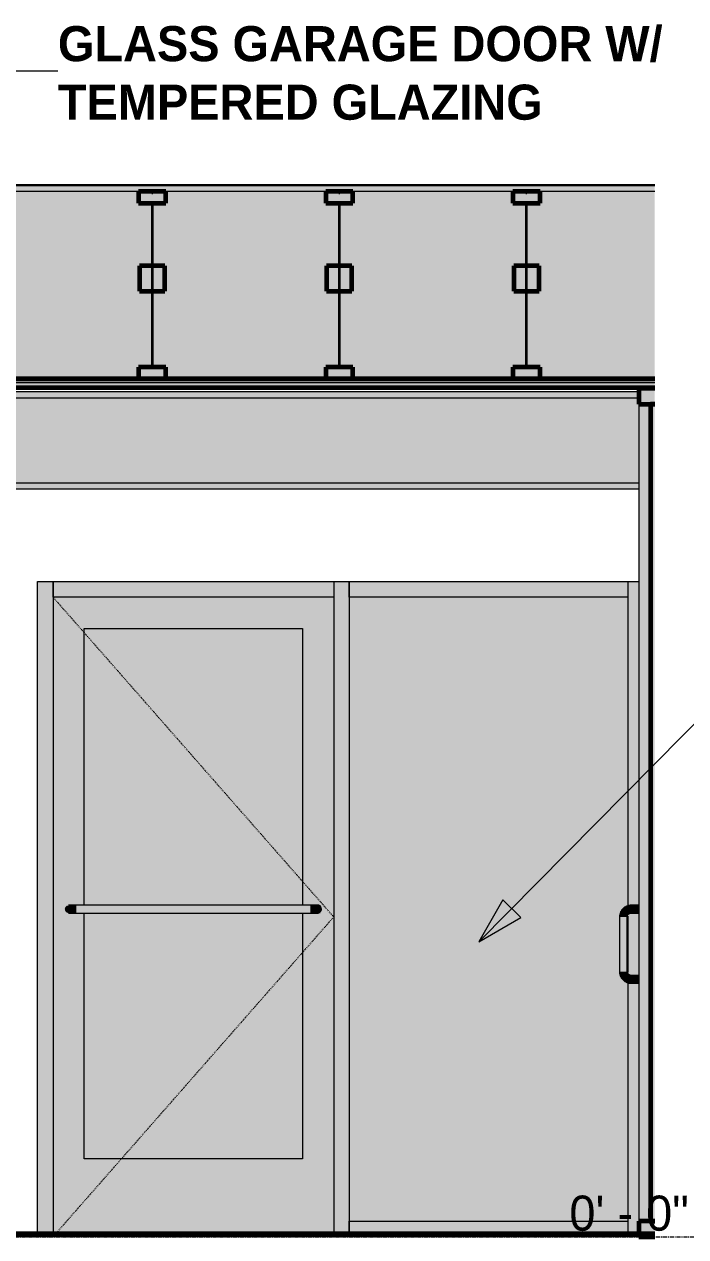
# Model space of a CAD drawing. Header units: inches. Extents: x 2872 to 9394, y -6 to 375.
# Drawn here: x 3289 to 3373.9, y 0 to 155.5 of the extents above; entities that cross this region are included whole.
import ezdxf

# ---------------------------------------------------------------- set-up
doc = ezdxf.new("R2010")
doc.units = ezdxf.units.IN
doc.header["$MEASUREMENT"] = 0
doc.linetypes.add('Dash 1_16_', pattern=[0.125, 0.0625, -0.0625])
doc.linetypes.add('Grid Line 1_2_', pattern=[0.875, 0.5, -0.125, 0.125, -0.125])
for name, color, linetype, lineweight in [('0-1', 7, 'Continuous', 5), ('0-2', 250, 'Continuous', 18), ('0-3', 10, 'Continuous', 9), ('A-CLNG-1', 251, 'Continuous', 5), ('A-CLNG-2', 7, 'Continuous', 60), ('A-CLNG-3', 250, 'Continuous', 18), ('A-CLNG-PATT-1', 10, 'Continuous', 9), ('A-DOOR', 31, 'Continuous', 18), ('A-DOOR-1', 55, 'Continuous', 18), ('A-DOOR-2', 10, 'Dash 1_16_', 9), ('A-DOOR-3', 10, 'Continuous', 9), ('A-DOOR-9', 31, 'Continuous', 9), ('A-DOOR-FRAM-1', 59, 'Continuous', 18), ('A-DOOR-FRAM-2', 10, 'Continuous', 9), ('A-DOOR-GLAZ-1', 50, 'Continuous', 18), ('A-FLOR-1', 8, 'Continuous', 5), ('A-FLOR-2', 7, 'Continuous', 60), ('A-FLOR-LEVL', 51, 'Continuous', 9), ('A-FLOR-LEVL-1', 51, 'Grid Line 1_2_', 9), ('A-FLOR-MCUT-1', 250, 'Continuous', 18), ('A-FLOR-PATT-1', 252, 'Continuous', 9), ('A-FLOR-PATT-2', 253, 'Continuous', 9), ('A-FLOR-PATT-3', 10, 'Continuous', 9), ('A-GLAZ-CURT', 52, 'Continuous', 9), ('A-GLAZ-CURT-1', 10, 'Continuous', 9), ('A-GLAZ-CURT-2', 52, 'Continuous', 60), ('A-GLAZ-CWMG', 51, 'Continuous', 9), ('A-GLAZ-CWMG-1', 57, 'Continuous', 9), ('A-GLAZ-CWMG-2', 10, 'Continuous', 9), ('A-GLAZ-CWMG-3', 51, 'Continuous', 60), ('A-WALL-1', 250, 'Continuous', 18), ('G-ANNO-TEXT', 231, 'Continuous', 9), ('S-BEAM-1', 254, 'Continuous', 5), ('S-BEAM-2', 10, 'Continuous', 9), ('S-BEAM-3', 7, 'Continuous', 60)]:
    doc.layers.add(name, color=color, linetype=linetype, lineweight=lineweight)
doc.styles.add('Century Gothic', font='ufonts.com_century-gothic.ttf', dxfattribs={"height": 4.5})
doc.styles.add('Century Gothic_B', font='GOTHICB.TTF', dxfattribs={"height": 4.5})

# ---------------------------------------------------------------- blocks, each defined once
blk = doc.blocks.new('System Panel - Glazed-3216288-INTERIOR ELEVATION - COMMUNITY ROOM _115_ - WEST WALL')
at = {"layer": 'A-GLAZ-CURT-1'}
h = blk.add_hatch(color=256, dxfattribs=at)
h.paths.add_polyline_path([(3366.43, 2), (3366.43, 32.62), (3366.12, 32.7), (3365.57, 33.27), (3365.37, 34), (3365.39, 41.06), (3365.57, 41.75), (3366.15, 42.31), (3366.43, 42.38), (3366.43, 82), (3330.72, 82), (3330.72, 2), (3341.82, 2)], flags=0)
h.paths.add_polyline_path([(3366.43, 33.88), (3366.41, 41.08), (3366.37, 40.95), (3366.39, 33.95)], flags=0)
blk = doc.blocks.new('STOREFRONT DOOR A - ALUM_ STILE W_ GLASS INSET-3216289-INTERIOR ELEVATION - COMMUNITY ROOM _115_ - WEST WALL')
at = {"layer": 'A-DOOR-1'}
for points in [[(3294.22, 42), (3295.72, 42), (3295.72, 42.5), (3295.65, 42.48), (3294.53, 42.46), (3294.42, 42.39), (3294.33, 42.3), (3294.27, 42.19), (3294.24, 42.13)], [(3294.72, 41.5), (3294.91, 41.5), (3295.66, 41.52), (3295.72, 41.52), (3295.72, 42), (3294.22, 42), (3294.27, 41.81), (3294.31, 41.73), (3294.42, 41.61), (3294.53, 41.54), (3294.68, 41.51), (3294.71, 41.5)], [(3313.73, 42), (3325.72, 42), (3325.72, 42.5), (3295.72, 42.48), (3295.72, 42), (3299.69, 42)], [(3313.73, 41.5), (3325.72, 41.52), (3325.72, 42), (3295.72, 42), (3295.72, 41.5), (3299.69, 41.5)], [(3326.61, 42), (3327.22, 42), (3327.18, 42.19), (3327.11, 42.31), (3327.03, 42.37), (3326.93, 42.44), (3326.9, 42.46), (3326.73, 42.49), (3326.17, 42.5), (3325.72, 42.48), (3325.72, 42), (3326.59, 42)], [(3325.72, 41.5), (3326.83, 41.52), (3327.01, 41.6), (3327.11, 41.69), (3327.19, 41.83), (3327.21, 41.89), (3327.21, 42), (3325.72, 42), (3325.72, 41.51)]]:
    blk.add_hatch(color=256, dxfattribs=at).paths.add_polyline_path(points, flags=0)
at = {"layer": 'A-DOOR-FRAM-1'}
h = blk.add_hatch(color=256, dxfattribs=at)
h.paths.add_polyline_path([(3313.73, 0.38), (3328.72, 0.38), (3328.72, 82), (3292.72, 82), (3292.72, 0.38), (3296.72, 0.38)], flags=0)
h.paths.add_polyline_path([(3313.73, 10), (3296.72, 10), (3296.72, 41.5), (3295.38, 41.52), (3295.07, 41.51), (3294.88, 41.51), (3294.79, 41.51), (3294.67, 41.51), (3294.52, 41.55), (3294.42, 41.61), (3294.36, 41.66), (3294.26, 41.82), (3294.24, 41.87), (3294.22, 42), (3294.27, 42.19), (3294.33, 42.3), (3294.42, 42.39), (3294.53, 42.46), (3294.68, 42.49), (3294.79, 42.49), (3294.91, 42.5), (3295.66, 42.48), (3295.81, 42.5), (3296.72, 42.5), (3296.72, 78), (3324.72, 78), (3324.72, 42.5), (3326.83, 42.48), (3326.95, 42.44), (3327.14, 42.27), (3327.19, 42.18), (3327.21, 42.09), (3327.22, 42), (3327.18, 41.8), (3327.11, 41.69), (3327.01, 41.6), (3326.93, 41.56), (3326.72, 41.51), (3325.96, 41.5), (3324.72, 41.5), (3324.72, 10)], flags=0)
at = {"layer": 'A-DOOR-GLAZ-1'}
h = blk.add_hatch(color=256, dxfattribs=at)
h.paths.add_polyline_path([(3296.72, 10), (3324.72, 10), (3324.72, 41.5), (3296.72, 41.5), (3296.72, 16.86)], flags=0)
h.paths.add_polyline_path([(3313.73, 42.5), (3324.72, 42.5), (3324.72, 78), (3296.72, 78), (3296.72, 42.5), (3299.69, 42.5)], flags=0)
at = {"layer": 'A-DOOR-2'}
for p, q in [((3328.72, 41), (3292.72, 82)), ((3293.05, 0.38), (3328.72, 41))]:
    blk.add_line(p, q, dxfattribs=at)
at = {"layer": 'A-DOOR-3'}
for p, q in [((3325.72, 42.5), (3295.72, 42.5)), ((3295.72, 41.5), (3325.72, 41.5))]:
    blk.add_line(p, q, dxfattribs=at)
at = {"layer": 'A-DOOR-3', "flags": 128}
for points in [[(3295.72, 42.5), (3295.68, 42.5), (3295.64, 42.5), (3295.6, 42.5), (3295.56, 42.5), (3295.53, 42.5), (3295.49, 42.5), (3295.45, 42.5), (3295.41, 42.5), (3295.37, 42.5), (3295.33, 42.5), (3295.3, 42.5), (3295.26, 42.5), (3295.23, 42.5), (3295.19, 42.5), (3295.16, 42.5), (3295.13, 42.5), (3295.09, 42.5), (3295.06, 42.5), (3295.03, 42.5), (3295.01, 42.5), (3294.98, 42.5), (3294.95, 42.5), (3294.93, 42.5), (3294.9, 42.5), (3294.88, 42.5), (3294.86, 42.5), (3294.84, 42.5), (3294.82, 42.5), (3294.81, 42.5), (3294.79, 42.5), (3294.78, 42.5), (3294.77, 42.5), (3294.76, 42.5), (3294.75, 42.5), (3294.74, 42.5), (3294.73, 42.5), (3294.73, 42.5), (3294.73, 42.5), (3294.72, 42.5), (3294.72, 42.5)], [(3326.72, 42.5), (3326.72, 42.5), (3326.72, 42.5), (3326.72, 42.5), (3326.71, 42.5), (3326.7, 42.5), (3326.7, 42.5), (3326.68, 42.5), (3326.67, 42.5), (3326.66, 42.5), (3326.64, 42.5), (3326.63, 42.5), (3326.61, 42.5), (3326.59, 42.5), (3326.57, 42.5), (3326.55, 42.5), (3326.53, 42.5), (3326.5, 42.5), (3326.48, 42.5), (3326.45, 42.5), (3326.42, 42.5), (3326.39, 42.5), (3326.36, 42.5), (3326.33, 42.5), (3326.3, 42.5), (3326.26, 42.5), (3326.23, 42.5), (3326.2, 42.5), (3326.16, 42.5), (3326.12, 42.5), (3326.09, 42.5), (3326.05, 42.5), (3326.01, 42.5), (3325.97, 42.5), (3325.93, 42.5), (3325.89, 42.5), (3325.85, 42.5), (3325.81, 42.5), (3325.77, 42.5), (3325.73, 42.5), (3325.72, 42.5)], [(3294.72, 41.5), (3294.72, 41.5), (3294.73, 41.5), (3294.73, 41.5), (3294.74, 41.5), (3294.74, 41.5), (3294.75, 41.5), (3294.76, 41.5), (3294.77, 41.5), (3294.79, 41.5), (3294.8, 41.5), (3294.82, 41.5), (3294.84, 41.5), (3294.86, 41.5), (3294.88, 41.5), (3294.9, 41.5), (3294.92, 41.5), (3294.95, 41.5), (3294.97, 41.5), (3295, 41.5), (3295.03, 41.5), (3295.06, 41.5), (3295.09, 41.5), (3295.12, 41.5), (3295.15, 41.5), (3295.18, 41.5), (3295.22, 41.5), (3295.25, 41.5), (3295.29, 41.5), (3295.32, 41.5), (3295.36, 41.5), (3295.4, 41.5), (3295.44, 41.5), (3295.48, 41.5), (3295.51, 41.5), (3295.55, 41.5), (3295.59, 41.5), (3295.63, 41.5), (3295.67, 41.5), (3295.71, 41.5), (3295.72, 41.5)], [(3325.72, 41.5), (3325.76, 41.5), (3325.8, 41.5), (3325.84, 41.5), (3325.88, 41.5), (3325.92, 41.5), (3325.96, 41.5), (3326, 41.5), (3326.04, 41.5), (3326.08, 41.5), (3326.11, 41.5), (3326.15, 41.5), (3326.19, 41.5), (3326.22, 41.5), (3326.25, 41.5), (3326.29, 41.5), (3326.32, 41.5), (3326.35, 41.5), (3326.38, 41.5), (3326.41, 41.5), (3326.44, 41.5), (3326.47, 41.5), (3326.49, 41.5), (3326.52, 41.5), (3326.54, 41.5), (3326.57, 41.5), (3326.59, 41.5), (3326.61, 41.5), (3326.62, 41.5), (3326.64, 41.5), (3326.66, 41.5), (3326.67, 41.5), (3326.68, 41.5), (3326.69, 41.5), (3326.7, 41.5), (3326.71, 41.5), (3326.72, 41.5), (3326.72, 41.5), (3326.72, 41.5), (3326.72, 41.5), (3326.72, 41.5)]]:
    blk.add_lwpolyline(points, dxfattribs=at)
at = {"layer": 'A-DOOR-3'}
for start, end in [(45, 93.8316), (260.1527, 300)]:
    blk.add_arc((3326.72, 42), 0.5, start, end, dxfattribs=at)
at = {"layer": 'A-DOOR-FRAM-2'}
for p, q in [((3296.72, 42.5), (3296.72, 78)), ((3296.72, 78), (3324.72, 78)), ((3324.72, 78), (3324.72, 42.5)), ((3296.72, 10), (3296.72, 41.5)), ((3324.72, 41.5), (3324.72, 10)), ((3324.72, 10), (3296.72, 10))]:
    blk.add_line(p, q, dxfattribs=at)
blk = doc.blocks.new('Rectangular Mullion - 2_ x 4_ rectangular-3216290-INTERIOR ELEVATION - COMMUNITY ROOM _115_ - WEST WALL')
at = {"layer": 'A-GLAZ-CWMG-1'}
h = blk.add_hatch(color=256, dxfattribs=at)
h.paths.add_polyline_path([(3366.43, 0.38), (3367.87, 0.38), (3367.87, 32.5), (3366.81, 32.52), (3366.43, 32.62), (3366.43, 2)], flags=0)
h.paths.add_polyline_path([(3366.87, 33.5), (3367.87, 33.5), (3367.87, 41.5), (3366.87, 41.5), (3366.52, 41.35), (3366.43, 41.12), (3366.45, 33.82), (3366.53, 33.64), (3366.7, 33.57)], flags=0)
h.paths.add_polyline_path([(3366.43, 42.38), (3366.87, 42.5), (3367.87, 42.5), (3367.87, 84), (3366.43, 84), (3366.43, 42.41)], flags=0)
at = {"layer": 'A-GLAZ-CWMG-2'}
for p, q in [((3366.43, 84), (3366.43, 42.38)), ((3366.43, 41.12), (3366.43, 33.88)), ((3366.43, 32.62), (3366.43, 0.38))]:
    blk.add_line(p, q, dxfattribs=at)
blk = doc.blocks.new('Rectangular Mullion - 2_ x 4_ rectangular-V1-INTERIOR ELEVATION - COMMUNITY ROOM _115_ - WEST WALL')
at = {"layer": 'A-GLAZ-CWMG-1'}
blk.add_hatch(color=256, dxfattribs=at).paths.add_polyline_path([(3328.72, 0.38), (3330.72, 0.38), (3330.72, 84), (3328.72, 84), (3328.72, 0.42)], flags=0)
at = {"layer": 'A-GLAZ-CWMG-2'}
for p, q in [((3328.72, 84), (3328.72, 0.38)), ((3330.72, 84), (3330.72, 0.38))]:
    blk.add_line(p, q, dxfattribs=at)
blk = doc.blocks.new('Rectangular Mullion - 2_ x 4_ rectangular-2809829-INTERIOR ELEVATION - COMMUNITY ROOM _115_ - WEST WALL')
at = {"layer": 'A-GLAZ-CWMG-1'}
blk.add_hatch(color=256, dxfattribs=at).paths.add_polyline_path([(3313.73, 82), (3328.72, 82), (3328.72, 84), (3292.72, 84), (3292.72, 82), (3296.72, 82)], flags=0)
at = {"layer": 'A-GLAZ-CWMG-2'}
for p, q in [((3292.72, 82), (3292.72, 84)), ((3328.72, 84), (3328.72, 82)), ((3328.72, 82), (3292.72, 82))]:
    blk.add_line(p, q, dxfattribs=at)
blk = doc.blocks.new('Rectangular Mullion - 2_ x 4_ rectangular-2809830-INTERIOR ELEVATION - COMMUNITY ROOM _115_ - WEST WALL')
at = {"layer": 'A-GLAZ-CWMG-1'}
blk.add_hatch(color=256, dxfattribs=at).paths.add_polyline_path([(3366.43, 82), (3366.43, 84), (3330.72, 84), (3330.72, 82)], flags=0)
at = {"layer": 'A-GLAZ-CWMG-2'}
for p, q in [((3330.72, 82), (3330.72, 84)), ((3366.43, 84), (3366.43, 82)), ((3366.43, 82), (3330.72, 82))]:
    blk.add_line(p, q, dxfattribs=at)
blk = doc.blocks.new('Rectangular Mullion - 2_ x 4_ rectangular-2809831-INTERIOR ELEVATION - COMMUNITY ROOM _115_ - WEST WALL')
at = {"layer": 'A-GLAZ-CWMG-1'}
blk.add_hatch(color=256, dxfattribs=at).paths.add_polyline_path([(3330.72, 0.38), (3366.43, 0.38), (3366.43, 2), (3330.72, 2)], flags=0)
at = {"layer": 'A-GLAZ-CWMG-2'}
for p, q in [((3330.72, 0.38), (3330.72, 2)), ((3330.72, 2), (3366.43, 2)), ((3366.43, 2), (3366.43, 0.38))]:
    blk.add_line(p, q, dxfattribs=at)
blk = doc.blocks.new('Rectangular Mullion - 2_ x 4_ rectangular-3216291-INTERIOR ELEVATION - COMMUNITY ROOM _115_ - WEST WALL')
at = {"layer": 'A-GLAZ-CWMG-1'}
blk.add_hatch(color=256, dxfattribs=at).paths.add_polyline_path([(3290.72, 0.38), (3292.72, 0.38), (3292.72, 84), (3290.72, 84), (3290.72, 2.23)], flags=0)
at = {"layer": 'A-GLAZ-CWMG-2'}
blk.add_line((3292.72, 84), (3292.72, 0.38), dxfattribs=at)
blk = doc.blocks.new('CTR - 1st Phase - Shell_rvt-1-INTERIOR ELEVATION - COMMUNITY ROOM _115_ - WEST WALL')
at = {"layer": 'A-CLNG-1'}
blk.add_hatch(color=256, dxfattribs=at).paths.add_polyline_path([(3117.13, 109.5), (3369.9, 109.5), (3369.9, 110), (2920.53, 110), (2920.53, 109.87), (2920.57, 109.87), (2920.57, 109.5), (3103.09, 109.5)], flags=0)
at = {"layer": 'A-CLNG-PATT-1'}
h = blk.add_hatch(dxfattribs=at)
h.set_pattern_fill('FP_5', color=256, style=0, pattern_type=2)
h.set_pattern_definition([(0, (0, 0), (15.36, 3.84), [0.634, -10.886, 0.634, -10.886, -61.44]), (0, (0, 0), (15.36, 3.84), [-23.04, 0.634, -22.406, 0.634, -10.886, -26.88]), (0, (0, 0), (15.36, 3.84), [-57.6, 0.634, -7.046, 0.634, -18.566]), (120, (5.76, 1.92), (-11.0055376, 11.38215), [0.634, -10.886, 0.634, -10.886, -61.44]), (120, (5.76, 1.92), (-11.0055376, 11.38215), [-23.04, 0.634, -22.406, 0.634, -10.886, -26.88]), (120, (5.76, 1.92), (-11.0055376, 11.38215), [-57.6, 0.634, -7.046, 0.634, -18.566]), (240, (7.68, 9.6), (-4.3544624, -15.22215), [0.634, -10.886, 0.634, -10.886, -61.44]), (240, (7.68, 9.6), (-4.3544624, -15.22215), [-23.04, 0.634, -22.406, 0.634, -10.886, -26.88]), (240, (7.68, 9.6), (-4.3544624, -15.22215), [-57.6, 0.634, -7.046, 0.634, -18.566])])
h.paths.add_polyline_path([(3355.86, 108.87), (3369.9, 108.87), (3369.9, 109.5), (2920.57, 109.5), (2920.57, 108.87), (3341.82, 108.87)], flags=0)
at = {"layer": 'A-FLOR-1'}
blk.add_hatch(color=256, dxfattribs=at).paths.add_polyline_path([(3341.82, 134.75), (3369.9, 134.75), (3369.9, 134.87), (2920.53, 134.87), (2920.53, 134.75), (3313.73, 134.75)], flags=0)
at = {"layer": 'A-FLOR-PATT-1'}
h = blk.add_hatch(dxfattribs=at)
h.set_pattern_fill('FP_1', color=256, style=0, pattern_type=2)
h.set_pattern_definition([(161.57, (0.24, 0.24), (-1.92045124, 0.00015035), [0, -13.661, 1.517, 0]), (18.43, (-0.24, 0.24), (-1.92045124, -0.00015035), [0, -13.661, 1.517, 0]), (108.43, (0.24, 0.24), (0.95996907, -4.80073665), [4.553, -10.625]), (71.57, (-0.24, 0.24), (0.95996907, 4.80073665), [4.553, -10.625])])
h.paths.add_polyline_path([(3145.22, 110), (3369.9, 110), (3369.9, 134), (2920.53, 134), (2920.53, 110), (3117.13, 110)], flags=0)
at = {"layer": 'A-FLOR-PATT-2'}
h = blk.add_hatch(dxfattribs=at)
h.set_pattern_fill('FP_2', color=256, style=0, pattern_type=2)
h.set_pattern_definition([(0, (0, 0), (7.68, 1.92), [0.634, -5.126, 0.634, -5.126, -30.72]), (0, (0, 0), (7.68, 1.92), [-11.52, 0.634, -10.886, 0.634, -5.126, -13.44]), (0, (0, 0), (7.68, 1.92), [-28.8, 0.634, -3.206, 0.634, -8.966]), (120, (2.88, 0.96), (-5.5027688, 5.6910751), [0.634, -5.126, 0.634, -5.126, -30.72]), (120, (2.88, 0.96), (-5.5027688, 5.6910751), [-11.52, 0.634, -10.886, 0.634, -5.126, -13.44]), (120, (2.88, 0.96), (-5.5027688, 5.6910751), [-28.8, 0.634, -3.206, 0.634, -8.966]), (240, (3.84, 4.8), (-2.1772312, -7.6110751), [0.634, -5.126, 0.634, -5.126, -30.72]), (240, (3.84, 4.8), (-2.1772312, -7.6110751), [-11.52, 0.634, -10.886, 0.634, -5.126, -13.44]), (240, (3.84, 4.8), (-2.1772312, -7.6110751), [-28.8, 0.634, -3.206, 0.634, -8.966])])
h.paths.add_polyline_path([(3341.82, 134.87), (3369.9, 134.87), (3369.9, 134.9), (2920.53, 134.9), (2920.53, 134.87), (3313.73, 134.87)], flags=0)
h = blk.add_hatch(dxfattribs=at)
h.set_pattern_fill('FP_3', color=256, style=0, pattern_type=2)
h.set_pattern_definition([(0, (0, 0), (0, 2.399), []), (315, (0, 0), (2.3985062, 0), [3.393, -3.393]), (45, (0, 0), (2.3985062, 0), [3.393, -3.393])])
h.paths.add_polyline_path([(2920.53, 134), (3369.9, 134), (3369.9, 134.75), (2920.53, 134.75), (2920.53, 134.16)], flags=0)
at = {"layer": 'A-FLOR-PATT-3'}
h = blk.add_hatch(dxfattribs=at)
h.set_pattern_fill('FP_4', color=256, style=0, pattern_type=2)
h.set_pattern_definition([(135, (0, 0), (-2.1213203, -2.1213203), [])])
h.paths.add_polyline_path([(2950.32, 0), (3369.9, 0), (3369.9, 0.37), (2922.54, 0.37), (2920.57, 0), (2945.12, 0)], flags=0)
at = {"layer": 'A-CLNG-2'}
for p, q in [((3369.9, 110), (2920.53, 110)), ((2920.53, 108.87), (3369.9, 108.87))]:
    blk.add_line(p, q, dxfattribs=at)
at = {"layer": 'A-CLNG-3'}
blk.add_line((3369.9, 109.5), (2920.53, 109.5), dxfattribs=at)
at = {"layer": 'A-FLOR-2'}
for p, q in [((2920.53, 110), (3369.9, 110)), ((3369.9, 0.37), (2920.53, 0.37))]:
    blk.add_line(p, q, dxfattribs=at)
at = {"layer": 'A-FLOR-MCUT-1'}
for p, q in [((3369.9, 134.87), (2920.53, 134.87)), ((3369.9, 134.75), (2920.53, 134.75)), ((3369.9, 134), (2920.53, 134)), ((3369.9, 0), (2920.53, 0))]:
    blk.add_line(p, q, dxfattribs=at)
at = {"layer": 'A-WALL-1'}
for p, q in [((3290.72, 84), (3367.87, 84)), ((3290.72, 0.37), (3290.72, 84))]:
    blk.add_line(p, q, dxfattribs=at)
at = {"layer": '0-2'}
for name in ['Rectangular Mullion - 2_ x 4_ rectangular-3216291-INTERIOR ELEVATION - COMMUNITY ROOM _115_ - WEST WALL', 'Rectangular Mullion - 2_ x 4_ rectangular-2809829-INTERIOR ELEVATION - COMMUNITY ROOM _115_ - WEST WALL', 'Rectangular Mullion - 2_ x 4_ rectangular-V1-INTERIOR ELEVATION - COMMUNITY ROOM _115_ - WEST WALL', 'Rectangular Mullion - 2_ x 4_ rectangular-2809830-INTERIOR ELEVATION - COMMUNITY ROOM _115_ - WEST WALL', 'Rectangular Mullion - 2_ x 4_ rectangular-3216290-INTERIOR ELEVATION - COMMUNITY ROOM _115_ - WEST WALL', 'STOREFRONT DOOR A - ALUM_ STILE W_ GLASS INSET-3216289-INTERIOR ELEVATION - COMMUNITY ROOM _115_ - WEST WALL', 'System Panel - Glazed-3216288-INTERIOR ELEVATION - COMMUNITY ROOM _115_ - WEST WALL', 'Rectangular Mullion - 2_ x 4_ rectangular-2809831-INTERIOR ELEVATION - COMMUNITY ROOM _115_ - WEST WALL']:
    blk.add_blockref(name, (0, 0), dxfattribs=at)
blk = doc.blocks.new('TRUSS - 24_-2435712-INTERIOR ELEVATION - COMMUNITY ROOM _115_ - WEST WALL')
at = {"layer": 'S-BEAM-2'}
for p, q in [((3209.37, 133.75), (3209.5, 133.75)), ((3209.37, 111.5), (3209.37, 132.5)), ((3209.5, 132.5), (3209.5, 111.5))]:
    blk.add_line(p, q, dxfattribs=at)
at = {"layer": 'S-BEAM-3'}
for p, q in [((3211.19, 134), (3207.69, 134)), ((3207.69, 134), (3207.69, 132.5)), ((3211.19, 132.5), (3211.19, 134)), ((3207.69, 132.5), (3211.19, 132.5)), ((3211.06, 124.49), (3207.81, 124.49)), ((3207.81, 124.49), (3207.81, 121.23)), ((3211.06, 121.23), (3211.06, 124.49)), ((3207.81, 121.23), (3211.06, 121.23)), ((3211.19, 111.5), (3207.69, 111.5)), ((3207.69, 111.5), (3207.69, 110)), ((3211.19, 110), (3211.19, 111.5)), ((3207.69, 110), (3211.19, 110))]:
    blk.add_line(p, q, dxfattribs=at)
blk = doc.blocks.new('CTR - 1st Phase - Structure_rvt-1-INTERIOR ELEVATION - COMMUNITY ROOM _115_ - WEST WALL')
at = {"layer": 'S-BEAM-1'}
for points in [[(3355.86, 107.56), (3367.87, 107.56), (3367.87, 108.37), (2920.57, 108.37), (2920.57, 108), (2932.57, 108), (2932.57, 107.56), (3341.82, 107.56)], [(3201.39, 106.69), (3367.87, 106.69), (3367.87, 107.56), (2932.57, 107.56), (2932.57, 106.69), (3173.3, 106.69)], [(3161.21, 97.56), (3190.33, 97.56), (3190.33, 98.63), (3190.95, 98.63), (3190.95, 98.41), (3220.92, 98.41), (3220.92, 99.5), (3221.72, 99.5), (3221.72, 98.41), (3251.69, 98.41), (3251.69, 98.63), (3252.32, 98.63), (3252.32, 97.56), (3281.44, 97.56), (3281.44, 98.58), (3283.38, 98.58), (3283.38, 97.56), (3367.87, 97.56), (3367.87, 106.69), (2932.57, 106.69), (2932.57, 97.56), (3025.27, 97.56), (3025.27, 98.58), (3027.21, 98.58), (3027.21, 97.56), (3056.33, 97.56), (3056.33, 98.63), (3056.95, 98.63), (3056.95, 98.41), (3086.92, 98.41), (3086.92, 99.5), (3087.72, 99.5), (3087.72, 98.41), (3117.69, 98.41), (3117.69, 98.63), (3118.32, 98.63), (3118.32, 97.56), (3147.44, 97.56), (3147.44, 98.58), (3149.38, 98.58), (3149.38, 97.56), (3159.27, 97.56), (3159.27, 98.58), (3161.21, 98.58), (3161.21, 97.8)], [(3313.73, 95.87), (3367.87, 95.87), (3367.87, 96.68), (3221.72, 96.68), (3221.72, 96.25), (3220.92, 96.25), (3220.92, 96.68), (3087.72, 96.68), (3087.72, 96.25), (3086.92, 96.25), (3086.92, 96.68), (2932.57, 96.68), (2932.57, 95.87), (3299.69, 95.87)]]:
    blk.add_hatch(color=256, dxfattribs=at).paths.add_polyline_path(points, flags=0)
h = blk.add_hatch(color=256, dxfattribs=at)
h.paths.add_polyline_path([(3021.32, 96.68), (3021.32, 97), (3025.27, 97), (3025.27, 97.56), (2932.57, 97.56), (2932.57, 96.68), (3018.83, 96.68)], flags=0)
h.paths.add_polyline_path([(3339.31, 96.68), (3367.87, 96.69), (3367.87, 97.56), (3283.38, 97.56), (3283.38, 97), (3287.32, 97), (3287.32, 96.68), (3313.73, 96.68)], flags=0)
h.paths.add_polyline_path([(3155.32, 96.68), (3155.32, 97), (3159.27, 97), (3159.26, 97.56), (3149.38, 97.56), (3149.38, 97), (3153.32, 97), (3153.32, 96.68), (3153.99, 96.68)], flags=0)
h.paths.add_polyline_path([(3027.21, 97), (3056.33, 97), (3056.33, 97.56), (3027.21, 97.56), (3027.21, 97.07)], flags=0)
h.paths.add_polyline_path([(3166.28, 97), (3190.33, 97), (3190.33, 97.56), (3161.21, 97.56), (3161.21, 97)], flags=0)
h.paths.add_polyline_path([(3147.44, 97), (3147.44, 97.56), (3118.32, 97.56), (3118.32, 97), (3145.22, 97)], flags=0)
h.paths.add_polyline_path([(3257.56, 97), (3281.44, 97), (3281.44, 97.56), (3252.32, 97.56), (3252.32, 97)], flags=0)
at = {"layer": 'S-BEAM-2'}
for p, q in [((2920.57, 108.37), (3367.87, 108.37)), ((2932.57, 107.56), (3367.87, 107.56)), ((3221.72, 96.68), (3367.87, 96.68)), ((2932.57, 95.87), (3367.87, 95.87))]:
    blk.add_line(p, q, dxfattribs=at)
at = {"layer": '0-3'}
for p in [(96, 0), (120, 0), (144, 0)]:
    blk.add_blockref('TRUSS - 24_-2435712-INTERIOR ELEVATION - COMMUNITY ROOM _115_ - WEST WALL', p, dxfattribs=at)
blk = doc.blocks.new('System Panel - SINGLE PANE - SAFETY GLAZING-2183546-INTERIOR ELEVATION - COMMUNITY ROOM _115_ - WEST WALL')
at = {"layer": 'A-GLAZ-CURT'}
blk.add_hatch(color=256, dxfattribs=at).paths.add_polyline_path([(3369.9, 2), (3369.9, 106.75), (3369.37, 106.75), (3369.37, 2)], flags=0)
at = {"layer": 'A-GLAZ-CURT-2'}
for p, q in [((3369.9, 106.75), (3369.37, 106.75)), ((3369.37, 106.75), (3369.37, 2)), ((3369.37, 2), (3369.9, 2))]:
    blk.add_line(p, q, dxfattribs=at)
blk = doc.blocks.new('STOREFRONT DOOR - WOOD STILE W_ GLASS INSET-2189325-INTERIOR ELEVATION - COMMUNITY ROOM _115_ - WEST WALL')
at = {"layer": 'A-DOOR'}
for points in [[(3366.23, 41), (3366.37, 41), (3366.52, 41.35), (3366.87, 41.52), (3366.87, 42.5), (3366.12, 42.3), (3365.57, 41.75), (3365.39, 41), (3366.12, 41)], [(3367.87, 41.5), (3367.87, 42.5), (3366.87, 42.48), (3366.87, 41.5)], [(3365.37, 34), (3366.37, 34), (3366.36, 41), (3365.37, 41), (3365.37, 37.94)], [(3366.87, 32.5), (3366.87, 33.5), (3366.52, 33.65), (3366.36, 34), (3365.37, 34), (3365.57, 33.25), (3366.12, 32.7), (3366.81, 32.52)], [(3367.87, 32.5), (3367.87, 33.5), (3366.87, 33.48), (3366.87, 32.5)]]:
    blk.add_hatch(color=256, dxfattribs=at).paths.add_polyline_path(points, flags=0)
at = {"layer": 'A-DOOR-9'}
for p, q in [((3367.87, 42.5), (3366.87, 42.5)), ((3365.37, 41), (3365.37, 34)), ((3366.37, 34), (3366.37, 41)), ((3366.87, 41.5), (3367.87, 41.5)), ((3367.87, 33.5), (3366.87, 33.5)), ((3366.87, 32.5), (3367.87, 32.5))]:
    blk.add_line(p, q, dxfattribs=at)
at = {"layer": 'A-DOOR-9', "flags": 128}
for points in [[(3366.87, 42.5), (3366.81, 42.5), (3366.75, 42.5), (3366.69, 42.49), (3366.63, 42.48), (3366.58, 42.47), (3366.52, 42.46), (3366.46, 42.44), (3366.4, 42.42), (3366.35, 42.4), (3366.29, 42.38), (3366.23, 42.36), (3366.18, 42.33), (3366.13, 42.3), (3366.08, 42.27), (3366.03, 42.24), (3365.98, 42.2), (3365.93, 42.17), (3365.88, 42.13), (3365.84, 42.09), (3365.8, 42.05), (3365.76, 42), (3365.72, 41.96), (3365.68, 41.91), (3365.64, 41.86), (3365.61, 41.81), (3365.58, 41.76), (3365.55, 41.71), (3365.52, 41.65), (3365.5, 41.6), (3365.48, 41.54), (3365.46, 41.49), (3365.44, 41.43), (3365.42, 41.37), (3365.41, 41.31), (3365.4, 41.25), (3365.39, 41.2), (3365.38, 41.14), (3365.38, 41.08), (3365.37, 41.02), (3365.37, 41)], [(3366.37, 41), (3366.37, 41.02), (3366.38, 41.04), (3366.38, 41.06), (3366.38, 41.08), (3366.38, 41.1), (3366.39, 41.12), (3366.39, 41.14), (3366.4, 41.16), (3366.41, 41.18), (3366.41, 41.19), (3366.42, 41.21), (3366.43, 41.23), (3366.44, 41.25), (3366.45, 41.27), (3366.46, 41.28), (3366.47, 41.3), (3366.48, 41.31), (3366.5, 41.33), (3366.51, 41.34), (3366.53, 41.36), (3366.54, 41.37), (3366.56, 41.39), (3366.57, 41.4), (3366.59, 41.41), (3366.6, 41.42), (3366.62, 41.43), (3366.64, 41.44), (3366.66, 41.45), (3366.67, 41.46), (3366.69, 41.47), (3366.71, 41.47), (3366.73, 41.48), (3366.75, 41.48), (3366.77, 41.49), (3366.79, 41.49), (3366.81, 41.5), (3366.83, 41.5), (3366.85, 41.5), (3366.87, 41.5), (3366.87, 41.5)], [(3365.37, 34), (3365.37, 33.94), (3365.38, 33.88), (3365.38, 33.82), (3365.39, 33.76), (3365.4, 33.7), (3365.42, 33.64), (3365.43, 33.59), (3365.45, 33.53), (3365.47, 33.47), (3365.49, 33.42), (3365.52, 33.36), (3365.54, 33.31), (3365.57, 33.25), (3365.6, 33.2), (3365.64, 33.15), (3365.67, 33.1), (3365.71, 33.06), (3365.75, 33.01), (3365.79, 32.97), (3365.83, 32.92), (3365.87, 32.88), (3365.92, 32.84), (3365.97, 32.81), (3366.01, 32.77), (3366.06, 32.74), (3366.11, 32.71), (3366.17, 32.68), (3366.22, 32.65), (3366.27, 32.62), (3366.33, 32.6), (3366.39, 32.58), (3366.44, 32.56), (3366.5, 32.55), (3366.56, 32.53), (3366.62, 32.52), (3366.68, 32.51), (3366.74, 32.51), (3366.8, 32.5), (3366.86, 32.5), (3366.87, 32.5)], [(3366.87, 33.5), (3366.85, 33.5), (3366.83, 33.5), (3366.81, 33.5), (3366.79, 33.51), (3366.77, 33.51), (3366.75, 33.51), (3366.74, 33.52), (3366.72, 33.53), (3366.7, 33.53), (3366.68, 33.54), (3366.66, 33.55), (3366.64, 33.56), (3366.63, 33.57), (3366.61, 33.58), (3366.59, 33.59), (3366.58, 33.6), (3366.56, 33.61), (3366.54, 33.62), (3366.53, 33.64), (3366.52, 33.65), (3366.5, 33.67), (3366.49, 33.68), (3366.48, 33.7), (3366.46, 33.71), (3366.45, 33.73), (3366.44, 33.75), (3366.43, 33.76), (3366.42, 33.78), (3366.42, 33.8), (3366.41, 33.82), (3366.4, 33.84), (3366.39, 33.86), (3366.39, 33.88), (3366.38, 33.9), (3366.38, 33.92), (3366.38, 33.93), (3366.38, 33.95), (3366.37, 33.97), (3366.37, 33.99), (3366.37, 34)]]:
    blk.add_lwpolyline(points, dxfattribs=at)
blk = doc.blocks.new('Rectangular Mullion - 2_ x 4_ - INTERIOR-2183535-INTERIOR ELEVATION - COMMUNITY ROOM _115_ - WEST WALL')
at = {"layer": 'A-GLAZ-CWMG'}
blk.add_hatch(color=256, dxfattribs=at).paths.add_polyline_path([(3367.87, 106.75), (3369.9, 106.75), (3369.9, 108.75), (3367.87, 108.75), (3367.87, 106.91)], flags=0)
at = {"layer": 'A-GLAZ-CWMG-3'}
for p, q in [((3369.9, 108.75), (3367.87, 108.75)), ((3367.87, 108.75), (3367.87, 106.75)), ((3367.87, 106.75), (3369.9, 106.75))]:
    blk.add_line(p, q, dxfattribs=at)
blk = doc.blocks.new('Rectangular Mullion - 2_ x 4_ - INTERIOR-2183537-INTERIOR ELEVATION - COMMUNITY ROOM _115_ - WEST WALL')
at = {"layer": 'A-GLAZ-CWMG'}
blk.add_hatch(color=256, dxfattribs=at).paths.add_polyline_path([(3369.9, 0.38), (3369.9, 2), (3367.87, 2), (3367.87, 0.38), (3369.37, 0.38)], flags=0)
at = {"layer": 'A-GLAZ-CWMG-3'}
for p, q in [((3369.9, 2), (3367.87, 2)), ((3367.87, 2), (3367.87, 0)), ((3367.87, 0), (3369.9, 0))]:
    blk.add_line(p, q, dxfattribs=at)
blk = doc.blocks.new('Rectangular Mullion - 2_ x 4_ - INTERIOR-2183539-INTERIOR ELEVATION - COMMUNITY ROOM _115_ - WEST WALL')
at = {"layer": 'A-GLAZ-CWMG'}
blk.add_hatch(color=256, dxfattribs=at).paths.add_polyline_path([(3369.37, 2), (3369.37, 85), (3367.87, 85), (3367.87, 2)], flags=0)
blk.add_line((3367.87, 85), (3367.87, 2), dxfattribs=at)
blk = doc.blocks.new('Rectangular Mullion - 2_ x 4_ - INTERIOR-2183532-INTERIOR ELEVATION - COMMUNITY ROOM _115_ - WEST WALL')
at = {"layer": 'A-GLAZ-CWMG'}
blk.add_hatch(color=256, dxfattribs=at).paths.add_polyline_path([(3369.37, 85), (3369.37, 106.75), (3367.87, 106.75), (3367.87, 85)], flags=0)
blk.add_line((3367.87, 106.75), (3367.87, 85), dxfattribs=at)

msp = doc.modelspace()

# ---------------------------------------------------------------- hatches: boundary and pattern name
at = {"layer": 'G-ANNO-TEXT'}
msp.add_hatch(color=256, dxfattribs=at).paths.add_polyline_path([(3347.33474, 37.81107), (3352.69615, 40.94794), (3350.40943, 43.20838)], flags=0)

# ---------------------------------------------------------------- linework, layer by layer
at = {"layer": 'A-FLOR-LEVL-1'}
msp.add_line((2872.19874, 0), (3418.24874, 0), dxfattribs=at)
at = {"layer": 'G-ANNO-TEXT'}
for p, q in [((3280.18412, 149.46148), (3293.34443, 149.46148)), ((3347.33474, 37.81107), (3383.844, 74.74485)), ((3350.40943, 43.20838), (3347.33474, 37.81107)), ((3352.69615, 40.94794), (3350.40943, 43.20838)), ((3347.33474, 37.81107), (3352.69615, 40.94794))]:
    msp.add_line(p, q, dxfattribs=at)

# ---------------------------------------------------------------- block references
at = {"layer": '0-1'}
for name in ['CTR - 1st Phase - Shell_rvt-1-INTERIOR ELEVATION - COMMUNITY ROOM _115_ - WEST WALL', 'CTR - 1st Phase - Structure_rvt-1-INTERIOR ELEVATION - COMMUNITY ROOM _115_ - WEST WALL']:
    msp.add_blockref(name, (0, 0), dxfattribs=at)
at = {"layer": 'A-DOOR'}
msp.add_blockref('STOREFRONT DOOR - WOOD STILE W_ GLASS INSET-2189325-INTERIOR ELEVATION - COMMUNITY ROOM _115_ - WEST WALL', (0, 0), dxfattribs=at)
at = {"layer": 'A-GLAZ-CURT'}
msp.add_blockref('System Panel - SINGLE PANE - SAFETY GLAZING-2183546-INTERIOR ELEVATION - COMMUNITY ROOM _115_ - WEST WALL', (0, 0), dxfattribs=at)
at = {"layer": 'A-GLAZ-CWMG'}
for name in ['Rectangular Mullion - 2_ x 4_ - INTERIOR-2183535-INTERIOR ELEVATION - COMMUNITY ROOM _115_ - WEST WALL', 'Rectangular Mullion - 2_ x 4_ - INTERIOR-2183532-INTERIOR ELEVATION - COMMUNITY ROOM _115_ - WEST WALL', 'Rectangular Mullion - 2_ x 4_ - INTERIOR-2183539-INTERIOR ELEVATION - COMMUNITY ROOM _115_ - WEST WALL', 'Rectangular Mullion - 2_ x 4_ - INTERIOR-2183537-INTERIOR ELEVATION - COMMUNITY ROOM _115_ - WEST WALL']:
    msp.add_blockref(name, (0, 0), dxfattribs=at)

# ---------------------------------------------------------------- texts
at = {"layer": 'A-FLOR-LEVL', "insert": (3358.94214, 5.27539), "char_height": 4.5, "width": 64.9935, "attachment_point": 1, "style": 'Century Gothic'}
msp.add_mtext('0\' - 0" - 1ST FLOOR', dxfattribs=at)
at = {"layer": 'G-ANNO-TEXT', "char_height": 4.5, "attachment_point": 1, "style": 'Century Gothic_B'}
for s, insert, width in [('GLASS GARAGE DOOR W/', (3293.34443, 155.21384), 96.8085), ('TEMPERED GLAZING', (3293.34443, 147.71384), 72.8715)]:
    msp.add_mtext(s, dxfattribs=dict(at, insert=insert, width=width))

doc.saveas('drawing.dxf')
